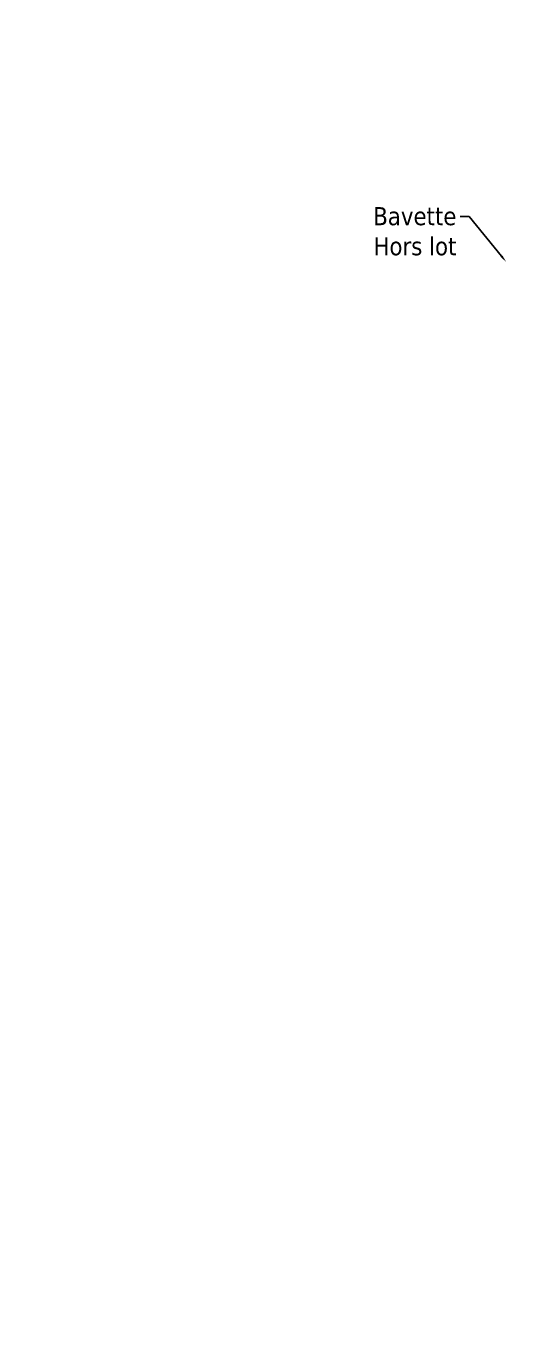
# Model space of a CAD drawing. Header units: millimetres. Extents: x -20000 to 230000, y -17405 to 25402.
# Drawn here: x 34443 to 34713, y -5253 to -4529 of the extents above; entities that cross this region are included whole.
import ezdxf
from ezdxf import colors
from ezdxf.entities.mleader import LeaderData, LeaderLine
from ezdxf.math import Vec2, Vec3

# ---------------------------------------------------------------- set-up
doc = ezdxf.new("R2010")
doc.units = ezdxf.units.MM
doc.header["$PDMODE"] = 35
doc.header["$PDSIZE"] = 0.5
doc.layers.get('Defpoints').update_dxf_attribs({"true_color": 0xc2a584})
doc.layers.add('1 - Texte', color=7, linetype='Continuous', lineweight=13)
doc.styles.add('Texte Poralu', font='tahomabd.ttf')
doc.dimstyles.new('30 - 1000', dxfattribs={"dimtxt": 10, "dimasz": 10, "dimexe": 5, "dimexo": 2.5, "dimgap": 5, "dimtad": 1, "dimdec": 1, "dimtxsty": 'Texte Poralu', "dimcen": 5, "dimazin": 0, "dimtfac": 1, "dimtdec": 1, "dimtmove": 0, "dimatfit": 3, "dimfxl": 1, "dimarcsym": 0})

# ---------------------------------------------------------------- blocks, each defined once
blk = doc.blocks.new('*D741')
at = {"layer": 'Defpoints', "color": 0, "lineweight": -2, "transparency": 16777216}
blk.add_line((34840, -3795.67), (34875.99, -3795.67), dxfattribs=at)
at = {"layer": 'Defpoints', "color": 0, "transparency": 16777216}
for p in [(34837.5, -3795.67), (34837.5, -3795.67), (30000, -6005.67)]:
    blk.add_point(p, dxfattribs=at)
at = {"layer": 'Defpoints', "color": 0, "transparency": 16777216, "insert": (34859.25, -3785.46), "char_height": 10, "attachment_point": 5, "style": 'Texte Poralu'}
blk.add_mtext('2210', dxfattribs=at)
blk = doc.blocks.new('*D742')
at = {"layer": 'Defpoints', "color": 0, "lineweight": -2, "transparency": 16777216}
blk.add_line((35120, -3615.67), (35155.99, -3615.67), dxfattribs=at)
at = {"layer": 'Defpoints', "color": 0, "transparency": 16777216}
for p in [(35117.5, -3615.67), (35117.5, -3615.67), (30000, -6005.67)]:
    blk.add_point(p, dxfattribs=at)
at = {"layer": 'Defpoints', "color": 0, "transparency": 16777216, "insert": (35139.25, -3605.46), "char_height": 10, "attachment_point": 5, "style": 'Texte Poralu'}
blk.add_mtext('2390', dxfattribs=at)
blk = doc.blocks.new('*D743')
at = {"layer": 'Defpoints', "color": 0, "lineweight": -2, "transparency": 16777216}
blk.add_line((35420, -3505.67), (35455.99, -3505.67), dxfattribs=at)
at = {"layer": 'Defpoints', "color": 0, "transparency": 16777216}
for p in [(35417.5, -3505.67), (35417.5, -3505.67), (30000, -6005.67)]:
    blk.add_point(p, dxfattribs=at)
at = {"layer": 'Defpoints', "color": 0, "transparency": 16777216, "insert": (35439.25, -3495.46), "char_height": 10, "attachment_point": 5, "style": 'Texte Poralu'}
blk.add_mtext('2500', dxfattribs=at)
blk = doc.blocks.new('*D744')
at = {"layer": 'Defpoints', "color": 0, "lineweight": -2, "transparency": 16777216}
blk.add_line((34750, -3805.67), (34785.99, -3805.67), dxfattribs=at)
at = {"layer": 'Defpoints', "color": 0, "transparency": 16777216}
for p in [(34747.5, -3805.67), (34747.5, -3805.67), (30000, -6005.67)]:
    blk.add_point(p, dxfattribs=at)
at = {"layer": 'Defpoints', "color": 0, "transparency": 16777216, "insert": (34769.25, -3795.46), "char_height": 10, "attachment_point": 5, "style": 'Texte Poralu'}
blk.add_mtext('2200', dxfattribs=at)

msp = doc.modelspace()

# ---------------------------------------------------------------- dimensions: what is measured, and where the dimension line sits
at = {"layer": 'Defpoints'}
for feature_location, picture, middle in [((35417.5, -3505.67), '*D743', (35439.25, -3495.46)), ((35117.5, -3615.67), '*D742', (35139.25, -3605.46)), ((34837.5, -3795.67), '*D741', (34859.25, -3785.46)), ((34747.5, -3805.67), '*D744', (34769.25, -3795.46))]:
    dim = msp.add_ordinate_dim(feature_location=feature_location, offset=(0, 0), dtype=0, origin=(30000, -6005.67), dimstyle='30 - 1000', dxfattribs=at)
    dim.commit()
    dim.dimension.update_dxf_attribs({"geometry": picture, "text_midpoint": middle})

# ---------------------------------------------------------------- leaders
at = {"layer": '1 - Texte'}
ml = msp.add_multileader_mtext('Standard', dxfattribs=at)
ml.set_content('Bavette\\PHors lot', color=256, style='Texte Poralu')
ml.set_leader_properties()
ml.build(insert=Vec2(0, 0))
ml.multileader.update_dxf_attribs({"dogleg_length": 5})
ctx = ml.context
ctx.base_point, ctx.char_height, ctx.plane_origin = Vec3(34626.02, -4634.9), 10, Vec3(34708.57, -4603.07)
ctx.text_align_type = 2
notes = []
notes.append((ctx, [(0, (1, 1, 0), (34688.35, -4634.9), (-1, 0), 5, [(0, [(34708.86, -4660.06)], 0, [])])]))
ctx.mtext.insert, ctx.mtext.alignment, ctx.mtext.flow_direction = Vec3(34681.35, -4629.78), 3, 5
for ctx, leaders in notes:
    for number, flags, end, landing, length, lines in leaders:
        leader = LeaderData()
        leader.index, (leader.has_last_leader_line, leader.has_dogleg_vector, leader.attachment_direction) = number, flags
        leader.last_leader_point, leader.dogleg_vector, leader.dogleg_length = Vec3(end), Vec3(landing), length
        for number, points, colour, breaks in lines:
            line = LeaderLine()
            line.index, line.vertices, line.color, line.breaks = number, Vec3.list(points), colors.encode_raw_color(colour), breaks
            leader.lines.append(line)
        ctx.leaders.append(leader)

doc.saveas('drawing.dxf')
